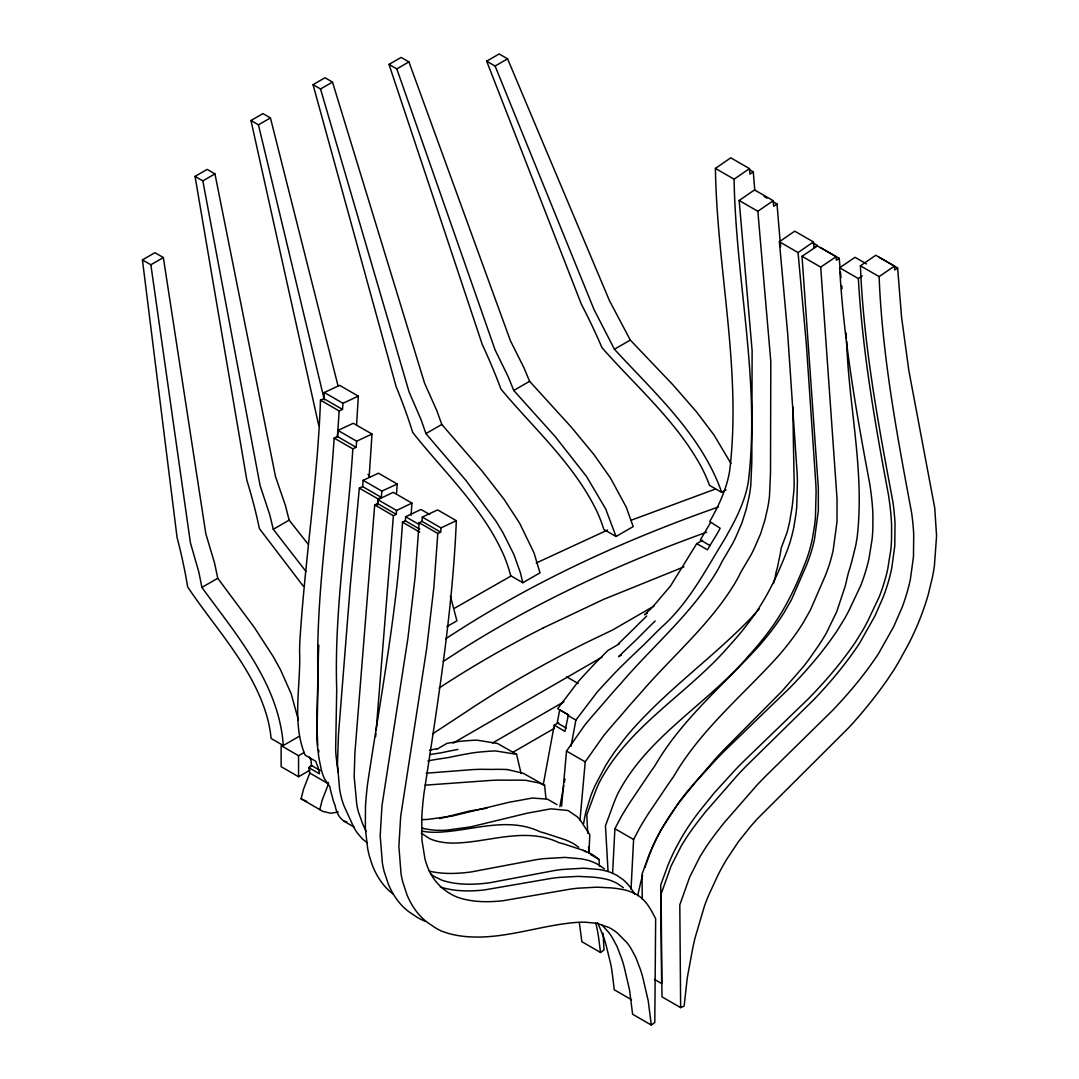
<?xml version="1.0" encoding="UTF-8"?>
<svg xmlns="http://www.w3.org/2000/svg" width="1079" height="1079" viewBox="0 0 1079 1079"><rect width="100%" height="100%" fill="white"/><g stroke="black" fill="none" stroke-linecap="round" stroke-linejoin="round"><path stroke-width="1.5" d="M356.596 424.802L358.336 396.141L339.642 385.351L324.307 392.5L323.794 398.61L320.49 400.161C317.631 481.409 304.642 561.835 299.773 642.909A444.696 256.748 -60 0 0 299.584 651.365C301.014 685.758 291.492 722.404 305.141 755.152L315.837 761.329L316.201 762.543A76.933 44.414 -60 0 0 318.211 767.547L319.451 773.805L308.756 767.628L311.669 765.942M337.403 437.184L339.17 410.951L342.488 409.4L342.987 403.29L358.336 396.141M318.791 645.188L318.453 653.699A444.696 256.748 -60 0 0 318.278 662.155L316.781 721.851L317.725 745.211M612.589 873.531L614.909 828.699L621.302 816.547A273.189 157.723 -60 0 1 629.623 802.965L646.995 777.204A213.359 123.181 -60 0 1 654.832 765.901C681.915 718.965 724.306 684.504 760.075 644.729A189.297 109.289 -60 0 0 767.169 636.232A173.53 100.185 -60 0 0 770.568 631.916L773.872 627.573A145.813 84.189 -60 0 0 778.606 620.964L780.117 618.739A126.863 73.237 -60 0 0 784.487 611.995L791.662 599.331L806.526 565.113A116.451 67.235 -60 0 0 811.206 552.03L812.676 546.864A110.962 64.066 -60 0 0 814.51 539.176L818.327 510.893L818.341 488.018L802.021 256.316L817.383 245.931L836.077 256.721L836.373 260.241L839.246 258.326L820.553 247.523M631.026 889.312L633.602 839.489L639.995 827.35A273.189 157.723 -60 0 1 648.317 813.755L665.689 787.994A213.359 123.181 -60 0 1 673.525 776.691C700.608 729.755 742.986 695.281 778.768 655.519A189.297 109.289 -60 0 0 785.863 647.022A173.53 100.185 -60 0 0 789.262 642.72L792.552 638.363A145.813 84.189 -60 0 0 797.3 631.754L798.811 629.529A126.863 73.237 -60 0 0 803.181 622.799L810.356 610.121L825.219 575.903A116.451 67.235 -60 0 0 829.899 562.82L831.369 557.654A110.962 64.066 -60 0 0 833.204 549.966L837.007 521.683L837.034 498.808L820.714 267.106L802.021 256.316M424.991 921.169L422.914 920.333A199.844 115.386 -60 0 1 417.141 917.312L409.831 912.402A128.401 74.127 -60 0 1 404.517 908.127A169.74 98 -60 0 1 399.743 903.123L398.259 901.302A178.089 102.829 -60 0 1 392.864 893.331L391.664 891.173A176.309 101.79 -60 0 1 388.386 884.281L384.151 871.508A186.815 107.86 -60 0 1 382.371 863.146L380.186 835.632L381.993 805.581L407.929 638.134L415.186 576.402L419.124 522.695L421.983 521.346L422.28 517.084L437.642 509.895L456.336 520.685C452.546 612.602 437.588 703.468 423.858 794.265A363.178 209.69 -60 0 0 422.833 803.612L422.294 809.682A254.711 147.054 -60 0 0 421.741 818.529L421.97 840.406L425.045 859.316A135.172 78.039 -60 0 0 427.783 867.462L428.592 869.364A135.522 78.241 -60 0 0 433.353 878.09C439.153 886.56 447.704 893.237 457.145 897.148A208.557 120.416 -60 0 0 462.756 898.874A223.056 128.779 -60 0 0 466.627 899.765A234.318 135.28 -60 0 0 470.606 900.493A245.054 141.484 -60 0 0 476.689 901.262L480.87 901.545A283.79 163.846 -60 0 0 485.145 901.68A299.922 173.153 -60 0 0 493.899 901.491L496.124 901.356A354.735 204.808 -60 0 0 502.908 900.749L570.09 889.163A391.61 226.091 -60 0 1 578.115 888.192L596.997 887.167L610.876 887.882A277.195 160.043 -60 0 1 616.648 888.516A266.041 153.596 -60 0 1 625.254 890.054L628.005 890.809A201.153 116.127 -60 0 1 635.518 893.978C645.444 898.888 650.866 909.3 655.654 918.782L654.791 1022.555L651.298 1025.05L632.618 1014.26L629.543 989.942L624.215 967.121A270.721 156.307 -60 0 0 621.828 959.002L617.026 946.458L612.279 937.624A135.023 77.958 -60 0 0 608.192 931.811L602.136 925.229M369.126 477.309L371.999 434.055L353.305 423.265L337.956 430.413L337.444 436.523L334.139 438.074C329.095 518.406 315.378 598.171 318.022 678.88A447.65 258.461 -60 0 0 317.887 687.336L316.956 738.549A130.546 75.368 -60 0 0 317.833 749.136L318.17 751.672A119.256 68.854 -60 0 0 319.128 759.198L321.569 770.73A101.116 58.374 -60 0 0 324.496 778.809L329.958 786.969A69.582 40.179 -60 0 0 331.617 794.333L332.561 797.705A60.114 34.703 -60 0 0 334.49 803.963L335.11 805.352A48.515 28.014 -60 0 0 337.673 813.606L338.293 814.753A48.973 28.27 -60 0 0 340.371 817.842L343.823 821.132L353.885 826.932M366.28 831.464L365.295 829.441A143.035 82.584 -60 0 1 362.396 823.169L358.349 811.732A152.759 88.195 -60 0 1 356.744 804.165L354.168 776.691L354.897 752.953L374.71 504.932L377.569 503.556L377.879 499.685L393.228 492.334L411.922 503.124L411.099 515.196M367.373 842.834L362.49 839.071L357.176 832.786A125.07 72.212 -60 0 1 352.86 825.273L344.066 806A156.738 90.501 -60 0 1 341.679 798.878L341.058 796.383A166.611 96.193 -60 0 1 339.534 788.628L337.444 763.797L338.482 734.502L350.311 585.277L359.334 488.126L362.638 486.575L363.151 480.317L378.5 473.209L397.193 484.012L396.573 492.874M456.336 520.685L440.974 527.887L440.677 532.136L437.804 533.485L433.879 587.192L426.623 648.924L400.687 816.371L398.879 846.422L401.064 873.95A186.815 107.86 -60 0 0 402.845 882.298L407.08 895.071A176.309 101.79 -60 0 0 410.357 901.963L411.558 904.135A178.089 102.829 -60 0 0 416.939 912.106L418.436 913.913A169.74 98 -60 0 0 423.211 918.917A128.401 74.127 -60 0 0 428.525 923.192L435.835 928.102A199.844 115.386 -60 0 0 441.594 931.137L448.082 933.335A255.925 147.756 -60 0 0 454.879 934.967A266.027 153.596 -60 0 0 459.506 935.776A276.184 159.463 -60 0 0 464.213 936.397A289.563 167.178 -60 0 0 468.974 936.815L473.816 937.017A329.405 190.187 -60 0 0 481.167 937.017A306.153 176.767 -60 0 0 486.157 936.801C517.219 934.98 547.026 924.42 578.047 922.302A302.187 174.474 -60 0 1 585.452 922.208L596.997 923.341L608.907 927.481A136.089 78.565 -60 0 1 614.221 930.664A131.8 76.096 -60 0 1 617.539 933.214L626.872 942.601A135.023 77.958 -60 0 1 630.972 948.414L635.72 957.248L640.521 969.792A270.721 156.307 -60 0 1 642.909 977.911L648.223 1000.732L651.298 1025.05M419.731 529.128L405.353 520.82L402.494 522.196C397.207 610.215 380.658 696.926 367.561 783.961A358.053 206.723 -60 0 0 366.482 793.807L366.186 797.071A272.191 157.156 -60 0 0 365.484 806.728L365.336 828.47L367.669 848.566A173.719 100.293 -60 0 0 369.504 856.51L371.877 863.969A155.47 89.759 -60 0 0 374.791 870.888A164.467 94.952 -60 0 0 378.216 877.24A167.326 96.597 -60 0 0 383.531 884.807A160.097 92.43 -60 0 0 389.681 891.254L393.093 894.032M429.644 514.467L421.012 509.477L405.65 516.747L405.353 520.82M411.922 503.124L396.559 510.475L396.263 514.346L393.403 515.722L376.153 730.51M377.542 504.945L378.028 498.916L381.332 497.365L381.845 491.107L397.193 484.012M371.999 434.055L356.65 441.203L356.137 447.326L352.833 448.864C347.802 529.196 334.045 608.961 336.715 689.67A447.65 258.461 -60 0 0 336.567 698.126L335.65 749.339A130.546 75.368 -60 0 0 336.527 759.926L336.864 762.462A119.256 68.854 -60 0 0 337.821 769.988L338.24 772.389M375.64 736.552L375.897 733.518M561.606 806.067L566.529 751.065L585.182 724.575A488.908 282.266 -60 0 1 600.49 706.758L610.687 694.876A344.956 199.156 -60 0 1 620.479 683.911C652.93 645.66 692.785 612.993 718.155 569.146A70.648 40.786 -60 0 0 721.959 561.714L732.412 543.978A100.468 58.01 -60 0 0 735.73 537.302L741.88 523.072L745.899 510.34A87.264 50.389 -60 0 0 747.504 503.583L748.583 498.957A98 56.58 -60 0 0 750.242 489.704A101.628 58.684 -60 0 0 750.795 485.118L751.82 461.799L752.117 350.608L739.155 200.492L754.504 189.917L773.198 200.707L773.697 206.251L777.015 203.971L772.699 201.476M580.003 820.188L585.223 761.855L603.876 735.365A488.908 282.266 -60 0 1 619.184 717.548L629.381 705.666A344.956 199.156 -60 0 1 639.173 694.701C671.624 656.45 711.479 623.783 736.849 579.936A70.648 40.786 -60 0 0 740.653 572.504L751.105 554.768A100.468 58.01 -60 0 0 754.41 548.092L760.574 533.876L764.593 521.13A87.264 50.389 -60 0 0 766.198 514.373L767.277 509.747A98 56.58 -60 0 0 768.936 500.494A101.628 58.684 -60 0 0 769.489 495.908L770.514 472.602L770.797 361.398L757.849 211.282L739.155 200.492M306.733 801.427L301.081 798.811L303.496 789.342L309.781 773.05L308.756 767.628M338.24 811.974L330.943 813.256L322.85 811.435L319.775 809.601L322.189 800.132L328.475 783.84L328.11 782.302M583.591 823.816L584.076 820.782A124.53 71.902 -60 0 1 585.964 811.516L590.928 795.506A139.65 80.628 -60 0 1 595.068 785.606L605.589 765.658A176.093 101.669 -60 0 1 614.194 752.481L623.959 739.574A228.357 131.84 -60 0 1 631.633 730.308A325.534 187.948 -60 0 1 640.103 721.069C676.304 682.562 719.76 651.581 755.772 612.939M543.303 784.433L554.255 725.182L558.612 722.66M619.562 643.758L607.909 650.489L596.269 662.115A711.277 410.667 -60 0 0 578.438 681.348L557.681 708.633L568.377 714.811L564.951 731.36L554.255 725.182M559.866 806.768L563.791 785.499M564.398 782.235L565.005 778.957M571.047 746.25L575.876 720.084L597.119 692.138A711.277 410.667 -60 0 1 614.949 672.905L619.562 668.171A901.855 520.685 -60 0 1 643.489 645.148L650.961 637.676A496.097 286.421 -60 0 1 661.225 627.492C688.469 603.431 705.046 570.993 723.793 540.592A84.769 48.946 -60 0 0 728.163 532.851C736.836 517.569 744.631 501.344 747.963 483.972A78.389 45.264 -60 0 0 748.826 477.66C759.872 377.879 735.635 278.881 734.111 179.195L715.417 168.405L730.766 157.831L749.46 168.621L749.972 174.137L753.277 171.871L748.961 169.376M637.649 895.651L640.764 882.204A239.201 138.112 -60 0 1 642.585 875.406M644.999 867.408L645.741 865.115M646.132 863.955L649.005 855.89M710.629 522.479L700.311 539.945L710.117 545.623M702.577 540.255L696.737 543.627L670.491 586.005L652.458 607.207L644.487 614.801L647.346 613.155M757.525 610.849L759.265 608.758M646.753 616.028L643.435 619.238A492.011 284.06 -60 0 0 633.252 629.34L618.159 644.042M655.182 620.978L653.227 622.88A496.097 286.421 -60 0 0 642.963 633.063L635.491 640.535A898.254 518.608 -60 0 0 621.356 654.009L618.604 656.679L621.517 654.993M579.248 922.518A199.305 115.062 -60 0 1 580.07 927.953L581.824 941.684L600.517 952.474L604.011 950.019L603.094 933.241M587.799 833.312L586.76 814.996L595.473 791.433A79.131 45.682 -60 0 1 599.358 782.41C629.192 725.304 688.928 693.096 729.97 644.999A271.166 156.563 -60 0 0 736.067 638.148L739.992 633.535A210.176 121.347 -60 0 0 752.71 617.121C767.938 596.08 778.836 572.302 788.075 548.145A125.137 72.239 -60 0 0 790.597 540.35L791.999 535.197A126.796 73.21 -60 0 0 793.78 527.496L795.857 514.75A172.37 99.524 -60 0 0 796.734 506.982L797.408 481.072A445.236 257.058 -60 0 0 797.138 473.303L787.67 333.478L779.375 241.763L794.724 231.149L813.418 241.939L813.917 247.617L817.235 245.338L812.919 242.842M608.016 870.753L605.454 825.786L614.167 802.223A79.131 45.682 -60 0 1 618.051 793.2C647.886 736.094 707.622 703.886 748.664 655.789A271.166 156.563 -60 0 0 754.76 648.938L758.685 644.325A210.176 121.347 -60 0 0 771.391 627.911C786.631 606.87 797.529 583.092 806.768 558.935A125.137 72.239 -60 0 0 809.29 551.14L810.693 545.987A126.796 73.21 -60 0 0 812.474 538.286L814.551 525.54A172.37 99.524 -60 0 0 815.427 517.772L816.102 491.876A445.236 257.058 -60 0 0 815.832 484.093L806.364 344.268L798.069 252.553L813.418 241.939M734.111 179.195L749.46 168.621M757.849 211.282L773.198 200.707M897.634 268.01L901.558 317.186L908.828 370.529L934.751 508.034L936.572 535.98L934.387 566.03A186.815 107.86 -60 0 1 932.607 576.442L928.372 594.097A176.309 101.79 -60 0 1 925.094 604.779L923.894 608.327A178.089 102.829 -60 0 1 918.499 622.529L917.015 626.063A169.74 98 -60 0 1 912.241 636.583A128.401 74.127 -60 0 1 906.926 646.995L899.603 660.348A199.844 115.386 -60 0 1 893.844 670.032L887.356 679.716A255.925 147.756 -60 0 1 880.572 689.184A266.027 153.596 -60 0 1 875.946 695.348A276.184 159.463 -60 0 1 871.239 701.39A289.563 167.178 -60 0 1 866.464 707.325L861.635 713.111A329.405 190.187 -60 0 1 854.285 721.608A306.153 176.767 -60 0 1 849.294 727.138L757.404 818.759A302.187 174.474 -60 0 0 749.986 827.215L738.454 841.674L726.545 859.558A136.089 78.565 -60 0 0 721.217 868.892A131.8 76.096 -60 0 0 717.899 875.271L708.566 895.435A135.023 77.958 -60 0 0 704.479 905.969L694.916 938.393A270.721 156.307 -60 0 0 692.529 949.264L687.215 978.221L684.14 1006.087L680.647 1007.624L661.966 996.834L661.103 894.059L671.057 866.127L681.24 845.99A201.153 116.127 -60 0 1 688.739 834.161L691.504 830.237A266.041 153.596 -60 0 1 700.096 818.745A277.195 160.043 -60 0 1 705.882 811.448L738.643 773.926A391.61 226.091 -60 0 1 746.668 765.631L813.836 699.664A354.735 204.808 -60 0 0 820.633 692.421L822.859 689.98A299.922 173.153 -60 0 0 831.612 680.067A283.79 163.846 -60 0 0 835.888 674.995L840.055 669.884A245.054 141.484 -60 0 0 846.152 662.088A234.318 135.28 -60 0 0 850.117 656.787A223.056 128.779 -60 0 0 854.002 651.406A208.557 120.416 -60 0 0 859.599 643.205L874.988 615.866L883.391 596.674A135.522 78.241 -60 0 0 888.165 582.444L888.975 579.612A135.172 78.039 -60 0 0 891.713 568.309L894.788 545.839L895.017 523.693A254.711 147.054 -60 0 0 894.464 515.506L893.925 510.057A363.178 209.69 -60 0 0 892.899 501.883C878.279 423.791 863.537 345.401 860.422 265.812L875.784 255.264L894.464 266.054L894.774 269.966L897.634 268.01L878.94 257.22M680.647 1007.624L679.797 904.849L689.751 876.917L699.934 856.793A201.153 116.127 -60 0 1 707.433 844.951L710.184 841.027A266.041 153.596 -60 0 1 718.789 829.535A277.195 160.043 -60 0 1 724.575 822.238L757.337 784.716A391.61 226.091 -60 0 1 765.362 776.421L832.529 710.454A354.735 204.808 -60 0 0 839.327 703.211L841.553 700.77A299.922 173.153 -60 0 0 850.306 690.857A283.79 163.846 -60 0 0 854.581 685.785L858.749 680.687A245.054 141.484 -60 0 0 864.845 672.878A234.318 135.28 -60 0 0 868.811 667.577A223.056 128.779 -60 0 0 872.682 662.196A208.557 120.416 -60 0 0 878.293 653.995L893.682 626.67L902.084 607.464A135.522 78.241 -60 0 0 906.859 593.234L907.668 590.402A135.172 78.039 -60 0 0 910.406 579.099L913.481 556.629L913.711 534.483A254.711 147.054 -60 0 0 913.158 526.296L912.618 520.847A363.178 209.69 -60 0 0 911.593 512.673C896.973 434.581 882.231 356.191 879.115 276.602L894.464 266.054M642.261 899.239L642.032 874.192L649.072 854.905A139.38 80.48 -60 0 1 656.248 838.949L662.519 827.404A173.287 100.05 -60 0 1 669.439 816.21L671.934 812.527A216.164 124.8 -60 0 1 679.703 801.791L695.672 781.951L716.969 758.631A396.128 228.708 -60 0 1 724.953 750.512L789.464 688.2A356.69 205.941 -60 0 0 798.473 678.785L800.685 676.412A297.575 171.804 -60 0 0 809.344 666.741A280.553 161.971 -60 0 0 813.566 661.805L817.693 656.841A241.534 139.447 -60 0 0 823.736 649.248A230.191 132.906 -60 0 0 827.647 644.082A218.16 125.96 -60 0 0 831.477 638.862A204.174 117.881 -60 0 0 837.034 630.905L844.398 618.941A139.38 80.48 -60 0 0 848.998 610.417L860.637 585.816A128.077 73.952 -60 0 0 865.425 572.045L867.017 566.542A126.095 72.806 -60 0 0 869.04 558.356L872.088 539.311A163.428 94.359 -60 0 0 872.857 528.481L872.911 515.142A234.939 135.644 -60 0 0 872.493 507.211L872.048 501.951A326.209 188.339 -60 0 0 871.171 494.047L870.834 491.417A503.353 290.615 -60 0 0 869.674 483.5C856.24 412.138 843.711 340.398 839.664 267.781L855.027 257.301L866.531 263.937M654.44 979.381L661.629 983.535L660.726 884.982L667.766 865.695A139.38 80.48 -60 0 1 674.941 849.753L681.213 838.194A173.287 100.05 -60 0 1 688.132 827L690.627 823.331A216.164 124.8 -60 0 1 698.396 812.581L714.365 792.741L735.662 769.421A396.128 228.708 -60 0 1 743.647 761.302L808.158 698.99A356.69 205.941 -60 0 0 817.167 689.575L819.379 687.202A297.575 171.804 -60 0 0 828.038 677.531A280.553 161.971 -60 0 0 832.26 672.595L836.387 667.631A241.534 139.447 -60 0 0 842.416 660.038A230.191 132.906 -60 0 0 846.341 654.886A218.16 125.96 -60 0 0 850.171 649.652A204.174 117.881 -60 0 0 855.728 641.695L863.092 629.745A139.38 80.48 -60 0 0 867.691 621.207L879.331 596.606A128.077 73.952 -60 0 0 884.119 582.835L885.711 577.332A126.095 72.806 -60 0 0 887.72 569.146L890.782 550.101A163.428 94.359 -60 0 0 891.551 539.284L891.605 525.932A234.939 135.644 -60 0 0 891.187 518.014L890.741 512.741A326.209 188.339 -60 0 0 889.865 504.837L889.528 502.207A503.353 290.615 -60 0 0 888.368 494.29C874.934 422.928 862.404 351.188 858.358 278.571L862.202 275.954M820.714 267.106L836.077 256.721M445.789 638.755C530.275 582.984 622.92 540.471 718.277 507.022M443.307 661.44C525.014 607.126 614.517 565.315 706.705 532.163M454.448 608.286L510.853 576.105M318.777 425.639L250.962 120.511L262.925 113.592L270.424 117.921L338.145 386.309M313.031 84.675L325.008 77.755L332.494 82.085L424.519 383.032L436.806 410.6L441.783 424.452L482.138 471.105L504.001 499.226L519.619 523.167L533.997 552.812L539.999 572.828L522.843 582.741L510.677 575.7A91.135 51.36 58.8 0 0 504.257 556.4C483.675 508.614 444.494 472.669 412.758 432.504A365.134 205.765 58.8 0 0 396.101 386.552L313.031 84.675L320.53 88.991L409.076 391.933L421.08 419.677L425.908 433.61L465.939 480.438L495.949 521.13L503.003 532.77L513.847 554.404L520.375 572.666L522.843 582.741M250.962 120.511L258.447 124.84L270.424 117.921M320.53 88.991L332.494 82.085M303.212 586.072L259.405 528.602A367.777 233.172 65.4 0 0 246.862 480.276L195.043 176.403L207.181 169.39L214.95 173.881L275.509 476.621L285.436 505.565L289.145 520.132L308.041 544.086M389.02 64.403L401.145 57.403L408.928 61.894L510.502 340.937L523.989 367.831L529.614 381.305L571.25 427.068L594.016 454.664L610.525 478.091L626.225 507.13L633.198 526.592L616.042 536.492L603.862 529.465A91.648 48.042 55.8 0 0 596.539 510.637C573.691 463.781 533.93 428.579 500.966 389.141A367.022 192.386 55.8 0 0 482.219 344.403L389.02 64.403L396.802 68.894L495.072 349.852L508.276 376.908L513.739 390.463L555.105 436.482L586.45 476.365L605.67 508.87L616.042 536.492M195.043 176.403L202.825 180.894L214.95 173.881M396.802 68.894L408.928 61.894M299.018 736.444L283.291 745.522L271.126 738.495A92.996 61.692 68.8 0 0 267.268 717.495C253.174 667.496 215.881 629.151 187.665 586.936A371.958 246.727 68.8 0 0 177.064 537.49L142.428 259.904L154.917 252.688L163.347 257.557L205.833 533.768L214.64 563.359L217.756 578.263L254.091 627.101L273.297 656.679L280.5 669.762L291.168 693.743L298.411 720.152M725.992 489.92L721.703 492.402L709.537 485.375A92.659 45.035 53.2 0 0 701.323 466.937C676.398 421.039 636.084 386.471 602.001 347.721A370.704 180.193 53.2 0 0 581.311 304.103L486.669 61.166L499.159 53.95L507.575 58.819L609.487 300.717L630.298 340.087L673.161 385.082L696.737 412.138L714.055 435.08L730.982 463.552M142.428 259.904L150.858 264.773L163.347 257.557M486.669 61.166L495.086 66.021L507.575 58.819M425.908 433.61L441.783 424.452M306.004 571.533L273.284 529.29L289.145 520.132M513.739 390.463L529.614 381.305M283.291 745.522C279.124 684.019 236.544 635.045 201.894 587.421L217.756 578.263M495.086 66.021L594.057 309.619L614.423 349.245L630.298 340.087M446.908 626.575L456.903 620.803L450.361 596.08M309.848 770.231L298.559 776.745L281.133 766.683L281.133 745.643L298.559 755.705L304.211 752.454M309.848 766.454L311.521 765.497L320.517 770.689M432.463 733.976L465.009 712.599A1138.48 657.3 0 0 1 588.702 641.439L612.589 629.988L654.09 606.02M436.968 749.177L447.165 743.296L458.804 741.462A711.277 410.667 -60 0 1 476.635 740.113L497.392 743.431L516.571 754.315L521.103 773.616M453.005 743.161L602.069 657.098M492.469 743.04L563.953 701.768M512.7 752.4L554.512 728.258M536.236 563.009L607.396 530.099M543.236 627.924L603.471 599.425L683.951 566.866M631.282 520.186L715.269 489.097M439.625 818.597L469.446 811.044L486.899 808.171M429.429 750.242L436.914 748.678M427.891 760.897L431.236 760.263A496.097 286.421 -60 0 1 441.5 758.604L448.972 757.458A901.855 520.685 -60 0 1 472.899 752.859L477.498 752.265A711.277 410.667 -60 0 1 495.328 750.903L516.571 754.315M457.874 749.473L455.122 749.972A898.254 518.608 -60 0 0 440.974 752.845L433.502 753.992A496.097 286.421 -60 0 0 430.049 754.504M426.205 773.211L471.982 769.651A344.956 199.156 -60 0 1 481.76 769.314L491.97 769.421A488.908 282.266 -60 0 1 507.278 769.543M425.113 785.161L490.662 780.441A344.956 199.156 -60 0 1 500.454 780.104L510.65 780.211A488.908 282.266 -60 0 1 525.972 780.333L539.082 783.003L544.612 785.296L545.947 798.554M507.278 769.543L523.207 773.265L544.612 785.296M346.818 821.847L343.823 821.132M421.39 831.073L424.694 831.612A173.53 100.185 -60 0 0 428.093 832.003A189.297 109.289 -60 0 0 435.188 832.3C470.161 831.734 506.698 815.63 540.431 831.936A213.359 123.181 -60 0 1 548.253 834.215L565.625 839.907A273.189 157.723 -60 0 1 573.947 843.886L578.681 847.231M422.145 828.132L423.872 828.551M764.067 196.499L766.94 198.158M860.422 265.812L879.115 276.602M839.664 267.781L858.358 278.571M779.375 241.763L798.069 252.553M696.737 543.627L707.446 549.804A56.877 32.829 -60 0 0 710.184 545.124L715.795 535.98A84.769 48.946 -60 0 0 720.165 528.238L709.739 521.548C718.331 506.442 725.978 490.352 729.269 473.182A78.389 45.264 -60 0 0 730.132 466.87C741.179 367.089 716.942 268.091 715.417 168.405M324.307 392.5L342.987 403.29M323.794 398.61L342.488 409.4M320.49 400.161L339.17 410.951M337.956 430.413L356.65 441.203M337.444 436.523L356.137 447.326M334.139 438.074L352.833 448.864M363.151 480.317L381.845 491.107M422.28 517.084L440.974 527.887M362.638 486.575L381.332 497.365M421.983 521.346L440.677 532.136M359.334 488.126L378.028 498.916M419.124 522.695L437.804 533.485M377.879 499.685L396.559 510.475M405.65 516.747L418.598 524.205M377.569 503.556L396.263 514.346M374.71 504.932L393.403 515.722M402.494 522.196L419.744 532.149M566.704 676.884L578.236 683.533M568.66 715.053L559.664 709.861L557.25 722.903L566.246 728.096M567.891 715.471L575.876 720.084M566.529 751.065L585.223 761.855M614.909 828.699L633.602 839.489M583.226 850.306L586.099 851.965M590.415 854.46L599.047 859.437L599.411 866.154M309.781 773.05L328.475 783.84M301.081 798.811L319.775 809.601M631.512 999.72L614.248 989.767L612.494 975.146A222.719 128.59 -60 0 0 610.647 963.682L605.966 944.678A251.218 145.045 -60 0 0 603.593 936.936L597.712 922.801M604.429 868.878L598.157 864.562A173.287 100.05 -60 0 0 591.238 861.366L588.743 860.556A216.164 124.8 -60 0 0 580.974 858.79L565.005 857.4L543.708 858.655A396.128 228.708 -60 0 0 535.723 859.761L471.213 871.94A356.69 205.941 -60 0 1 462.203 872.938L459.991 873.1A297.575 171.804 -60 0 1 451.346 873.437A280.553 161.971 -60 0 1 447.111 873.383L442.983 873.181A241.534 139.447 -60 0 1 436.955 872.547A230.191 132.906 -60 0 1 433.03 871.926A218.16 125.96 -60 0 1 429.199 871.117M599.047 859.437L592.641 854.689A273.189 157.723 -60 0 0 584.319 850.697L566.947 845.005A213.359 123.181 -60 0 0 559.124 842.739C525.392 826.42 488.854 842.51 453.881 843.104A189.297 109.289 -60 0 1 446.773 842.793A173.53 100.185 -60 0 1 443.375 842.402L440.084 841.863A145.813 84.189 -60 0 1 435.35 840.73L433.825 840.258A126.863 73.237 -60 0 1 429.455 838.558L421.282 833.15M557.101 804.678L547.404 799.148L532.325 798.042L508.641 802.371L452.007 816.088L427.904 819.393A271.166 156.563 -60 0 1 421.808 819.581M623.352 887.68L616.824 883.188A201.153 116.127 -60 0 0 609.325 880.019L606.56 879.264A266.041 153.596 -60 0 0 597.955 877.713A277.195 160.043 -60 0 0 592.182 877.092L578.304 876.377L559.421 877.402A391.61 226.091 -60 0 0 551.396 878.373L484.228 889.959A354.735 204.808 -60 0 1 477.431 890.566L475.205 890.701A299.922 173.153 -60 0 1 466.452 890.89A283.79 163.846 -60 0 1 462.176 890.755L458.009 890.472A245.054 141.484 -60 0 1 451.912 889.703A234.318 135.28 -60 0 1 447.947 888.975A223.056 128.779 -60 0 1 444.062 888.084A208.557 120.416 -60 0 1 440.313 886.978M614.423 349.245C654.548 392.958 701.593 434.904 721.703 492.402M368.006 474.382L370.057 476.864M634.87 894.14L630.298 887.329A139.38 80.48 -60 0 0 623.122 879.668L616.851 875.366A173.287 100.05 -60 0 0 609.932 872.156L607.437 871.346A216.164 124.8 -60 0 0 599.668 869.58L583.699 868.19L562.402 869.458A396.128 228.708 -60 0 0 554.417 870.551L489.906 882.73A356.69 205.941 -60 0 1 480.897 883.728L478.685 883.89A297.575 171.804 -60 0 1 470.026 884.227A280.553 161.971 -60 0 1 465.804 884.173L461.677 883.971A241.534 139.447 -60 0 1 455.648 883.337A230.191 132.906 -60 0 1 451.723 882.716A218.16 125.96 -60 0 1 447.893 881.907A204.174 117.881 -60 0 1 442.336 880.356L434.972 876.903A139.38 80.48 -60 0 1 430.373 873.693M309.39 757.067L310.833 760.088A3.965 2.293 -60 0 1 311.062 760.884L311.521 765.497M595.702 922.801L596.916 927.994A199.305 115.062 -60 0 1 598.764 938.743L600.517 952.474M273.284 529.29L269.723 514.643L260.079 485.523L202.825 180.894M258.447 124.84L324.334 399.864M201.894 587.421L198.927 572.436L190.39 542.67L150.858 264.773M318.494 749.784L318.912 751.996M841.809 285.962L842.079 288.713M840.973 277.708L840.447 272.191M780.387 244.151L780.643 246.808M780.144 241.494L777.015 203.971M753.277 171.871L754.814 190.592M839.934 266.661L839.246 258.326M846.395 338.374L845.949 332.845M846.61 341.139C848.768 406.405 864.778 471.523 857.198 536.816A152.759 88.195 -60 0 1 855.593 546.23L851.547 562.334A143.035 82.584 -60 0 1 848.647 571.964L847.096 578.007A109.222 63.054 -60 0 1 845.046 586.666L836.684 611.793L826.474 632.86A126.054 72.779 -60 0 1 821.834 640.562A134.174 77.459 -60 0 1 818.57 645.606L808.508 660.011A166.355 96.044 -60 0 1 803.127 666.957L782.181 690.978L723.362 750.31A336.581 194.328 -60 0 0 715.782 758.47L686.527 792.377A268.105 154.796 -60 0 0 678.718 802.547L660.78 830.317A158.559 91.553 -60 0 0 655.425 840.797L653.793 844.304A167.029 96.436 -60 0 0 649.45 854.73M588.568 846.637L588.945 853.3L589.808 834.809L581.095 821.321A79.131 45.682 -60 0 0 577.211 816.776L568.026 810.491L551.005 808.832L527.334 813.161L470.7 826.878L446.598 830.183A271.166 156.563 -60 0 1 440.502 830.371L436.577 830.29A210.176 121.347 -60 0 1 423.858 828.564M792.822 406.891L793.132 426.165A447.65 258.461 -60 0 1 793.267 434.459L794.198 484.606A130.546 75.368 -60 0 1 793.308 496.192L792.971 499.132A119.256 68.854 -60 0 1 792.013 507.764L789.572 522.115A101.116 58.374 -60 0 1 786.658 533.566L781.183 548.038A69.582 40.179 -60 0 1 779.524 557.317L778.593 561.781A60.114 34.703 -60 0 1 776.651 570.265L776.03 572.369A48.515 28.014 -60 0 1 773.468 583.577M298.559 755.705L298.559 776.745M439.059 688.065A1139.1 657.65 0 0 1 543.223 627.924"/></g></svg>
